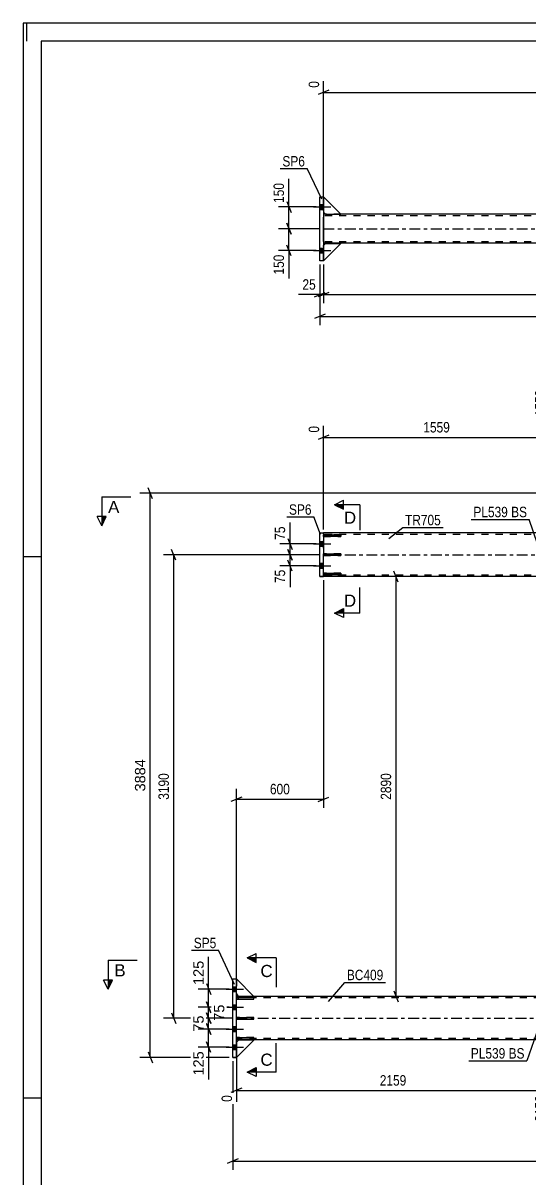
# Model space of a CAD drawing. Header units: millimetres. Extents: x -83 to 758, y -448 to 146.
# Drawn here: x -82.7 to 56.9, y -171.9 to 146.4 of the extents above; entities that cross this region are included whole.
import ezdxf

# ---------------------------------------------------------------- set-up
doc = ezdxf.new("R2010")
doc.units = ezdxf.units.MM
doc.linetypes.add('DXK_LINE_DOT2', pattern=[3.9198, 1.9599, -1.9599])
doc.linetypes.add('DXK_LINE_DOT3', pattern=[5.9187, 2.979, -0.9799, 0.9799, -0.9799])
doc.styles.add('Arial', font='ARIAL.TTF', dxfattribs={"height": 0.2})
doc.styles.add('Arial Narrow', font='ARIALN.TTF', dxfattribs={"height": 0.2})

# ---------------------------------------------------------------- blocks, each defined once
blk = doc.blocks.new('Unknown-761555509-1163')
at = {"color": 5, "linetype": 'Continuous'}
for p, q in [((758.25, 146.41), (-82.75, 146.41)), ((-82.75, 146.41), (-82.75, -447.59)), ((-81.75, 141.41), (-81.75, 146.41)), ((753.25, 141.41), (-77.75, 141.41)), ((-77.75, 141.41), (-77.75, -442.59)), ((-77.75, -0.59), (-82.75, -0.59)), ((-77.75, -149.59), (-82.75, -149.59))]:
    blk.add_line(p, q, dxfattribs=at)
blk = doc.blocks.new('Part-761555509-3504 - 3427')
at = {"color": 7, "linetype": 'DXK_LINE_DOT2'}
for p, q in [((-24, -121), (-24, -116.8)), ((-24, -116.8), (-19.2, -121.6)), ((-23.4, -121.6), (-24, -121)), ((-19.2, -121.6), (-23.4, -121.6))]:
    blk.add_line(p, q, dxfattribs=at)
blk = doc.blocks.new('Part-761555509-3498 - 3427')
at = {"color": 7, "linetype": 'DXK_LINE_DOT2'}
for p, q in [((-23.4, -133.63), (-24, -134.23)), ((-24, -138.43), (-19.2, -133.63)), ((-19.2, -133.63), (-23.4, -133.63)), ((-24, -134.23), (-24, -138.43))]:
    blk.add_line(p, q, dxfattribs=at)
blk = doc.blocks.new('Part-761555509-3468 - 3427')
at = {"color": 2, "linetype": 'Continuous'}
for p, q in [((-24, -121.89), (-24, -122.37)), ((-24, -121.89), (-19.2, -121.89)), ((-24, -122.37), (-19.2, -122.37)), ((-19.2, -122.37), (-19.2, -121.89))]:
    blk.add_line(p, q, dxfattribs=at)
at = {"color": 7, "linetype": 'DXK_LINE_DOT2'}
blk.add_line((-23.4, -122.37), (-23.4, -121.89), dxfattribs=at)
blk = doc.blocks.new('Part-761555509-3469 - 3427')
at = {"color": 2, "linetype": 'Continuous'}
for p, q in [((-24, -132.89), (-24, -133.37)), ((-24, -132.89), (-19.2, -132.89)), ((-24, -133.37), (-19.2, -133.37)), ((-19.2, -133.37), (-19.2, -132.89))]:
    blk.add_line(p, q, dxfattribs=at)
at = {"color": 7, "linetype": 'DXK_LINE_DOT2'}
blk.add_line((-23.4, -133.37), (-23.4, -132.89), dxfattribs=at)
blk = doc.blocks.new('Part-761555509-3470 - 3427')
at = {"color": 2, "linetype": 'Continuous'}
for p, q in [((-24, -127.39), (-24, -127.87)), ((-24, -127.39), (-19.2, -127.39)), ((-24, -127.87), (-19.2, -127.87)), ((-19.2, -127.87), (-19.2, -127.39))]:
    blk.add_line(p, q, dxfattribs=at)
at = {"color": 7, "linetype": 'DXK_LINE_DOT2'}
blk.add_line((-23.4, -127.87), (-23.4, -127.39), dxfattribs=at)
blk = doc.blocks.new('Part-761555509-3471 - 3427')
at = {"color": 7, "linetype": 'DXK_LINE_DOT2'}
for p, q in [((-19.2, -121.89), (-24, -121.89)), ((-24, -121.89), (-24, -122.37)), ((-24, -122.37), (-19.2, -122.37)), ((-23.4, -122.37), (-23.4, -121.89)), ((-19.2, -122.37), (-19.2, -121.89))]:
    blk.add_line(p, q, dxfattribs=at)
blk = doc.blocks.new('Part-761555509-3472 - 3427')
at = {"color": 7, "linetype": 'DXK_LINE_DOT2'}
for p, q in [((-19.2, -132.89), (-24, -132.89)), ((-24, -132.89), (-24, -133.37)), ((-24, -133.37), (-19.2, -133.37)), ((-23.4, -133.37), (-23.4, -132.89)), ((-19.2, -133.37), (-19.2, -132.89))]:
    blk.add_line(p, q, dxfattribs=at)
blk = doc.blocks.new('Part-761555509-3473 - 3427')
at = {"color": 7, "linetype": 'DXK_LINE_DOT2'}
for p, q in [((-19.2, -127.39), (-24, -127.39)), ((-24, -127.39), (-24, -127.87)), ((-24, -127.87), (-19.2, -127.87)), ((-23.4, -127.87), (-23.4, -127.39)), ((-19.2, -127.87), (-19.2, -127.39))]:
    blk.add_line(p, q, dxfattribs=at)
blk = doc.blocks.new('Part-761555509-3478 - 3427')
at = {"color": 2, "linetype": 'Continuous'}
for p, q in [((704, 6), (0, 6)), ((62.36, -6), (0, -6))]:
    blk.add_line(p, q, dxfattribs=at)
at = {"color": 7, "linetype": 'DXK_LINE_DOT2'}
for p, q in [((0, -6), (0, 6)), ((704, 5.6), (0, 5.6)), ((704, -5.6), (0, -5.6))]:
    blk.add_line(p, q, dxfattribs=at)
at = {"color": 7, "linetype": 'DXK_LINE_DOT3'}
blk.add_line((0, 0), (704, 0), dxfattribs=at)
blk = doc.blocks.new('Part-761555509-3483 - 3427')
at = {"color": 2, "linetype": 'Continuous'}
for p, q in [((-24, -121.6), (-23.4, -121.6)), ((62.36, -121.6), (-19.2, -121.6)), ((644, -133.6), (-24, -133.6))]:
    blk.add_line(p, q, dxfattribs=at)
at = {"color": 7, "linetype": 'DXK_LINE_DOT2'}
for p, q in [((-24, -133.6), (-24, -121.6)), ((644, -122), (-24, -122)), ((-19.2, -121.6), (-23.4, -121.6)), ((644, -133.2), (-24, -133.2))]:
    blk.add_line(p, q, dxfattribs=at)
at = {"color": 7, "linetype": 'DXK_LINE_DOT3'}
blk.add_line((-24, -127.6), (644, -127.6), dxfattribs=at)
blk = doc.blocks.new('Part-761555509-3484 - 3427')
at = {"color": 2, "linetype": 'Continuous'}
for p, q in [((0, -0.24), (0, 0.24)), ((0, 0.24), (4.8, 0.24)), ((4.8, 0.24), (4.8, -0.24)), ((4.8, -0.24), (0, -0.24))]:
    blk.add_line(p, q, dxfattribs=at)
at = {"color": 7, "linetype": 'DXK_LINE_DOT2'}
blk.add_line((0.6, -0.24), (0.6, 0.24), dxfattribs=at)
blk = doc.blocks.new('Part-761555509-3485 - 3427')
at = {"color": 2, "linetype": 'Continuous'}
for p, q in [((0, 5.02), (0, 5.5)), ((0, 5.5), (4.8, 5.5)), ((4.8, 5.02), (0, 5.02)), ((4.8, 5.5), (4.8, 5.02))]:
    blk.add_line(p, q, dxfattribs=at)
at = {"color": 7, "linetype": 'DXK_LINE_DOT2'}
blk.add_line((0.6, 5.02), (0.6, 5.5), dxfattribs=at)
blk = doc.blocks.new('Part-761555509-3486 - 3427')
at = {"color": 2, "linetype": 'Continuous'}
for p, q in [((0, -5.02), (4.8, -5.02)), ((0, -5.02), (0, -5.5)), ((4.8, -5.5), (0, -5.5)), ((4.8, -5.02), (4.8, -5.5))]:
    blk.add_line(p, q, dxfattribs=at)
at = {"color": 7, "linetype": 'DXK_LINE_DOT2'}
blk.add_line((0.6, -5.5), (0.6, -5.02), dxfattribs=at)
blk = doc.blocks.new('Part-761555509-3487 - 3427')
at = {"color": 7, "linetype": 'DXK_LINE_DOT2'}
for p, q in [((4.8, 0.24), (0, 0.24)), ((0, 0.24), (0, -0.24)), ((0.6, -0.24), (0.6, 0.24)), ((4.8, -0.24), (4.8, 0.24)), ((0, -0.24), (4.8, -0.24))]:
    blk.add_line(p, q, dxfattribs=at)
blk = doc.blocks.new('Bolt-761555509-3491 - 3427')
at = {"linetype": 'Continuous'}
for points in [[(-1, 3.66), (-1, 2.34), (0, 2.34), (0, 3.66)], [(-1, 3.66), (-1, 2.34), (0, 2.34), (0, 3.66)], [(-1, -2.34), (-1, -3.66), (0, -3.66), (0, -2.34)], [(-1, -2.34), (-1, -3.66), (0, -3.66), (0, -2.34)]]:
    blk.add_hatch(color=1, dxfattribs=at).paths.add_polyline_path(points)
at = {"color": 1, "linetype": 'Continuous'}
for p, q in [((-1, 3.66), (0, 3.66)), ((-1, 3.66), (0, 3.66)), ((-2.76, 3), (2, 3)), ((-2.76, 3), (2, 3)), ((-1, 2.34), (0, 2.34)), ((-1, 2.34), (0, 2.34)), ((-2.76, -3), (2, -3)), ((-2.76, -3), (2, -3)), ((-1, -2.34), (0, -2.34)), ((-1, -2.34), (0, -2.34)), ((-1, -3.66), (0, -3.66)), ((-1, -3.66), (0, -3.66))]:
    blk.add_line(p, q, dxfattribs=at)
blk = doc.blocks.new('Bolt-761555509-3492 - 3427')
at = {"linetype": 'Continuous'}
for points in [[(-25, -118.94), (-25, -120.26), (-24, -120.26), (-24, -118.94)], [(-25, -118.94), (-25, -120.26), (-24, -120.26), (-24, -118.94)], [(-25, -118.94), (-25, -120.26), (-24, -120.26), (-24, -118.94)], [(-25, -123.94), (-25, -125.26), (-24, -125.26), (-24, -123.94)], [(-25, -123.94), (-25, -125.26), (-24, -125.26), (-24, -123.94)], [(-25, -129.94), (-25, -131.26), (-24, -131.26), (-24, -129.94)], [(-25, -129.94), (-25, -131.26), (-24, -131.26), (-24, -129.94)], [(-25, -134.94), (-25, -136.26), (-24, -136.26), (-24, -134.94)], [(-25, -134.94), (-25, -136.26), (-24, -136.26), (-24, -134.94)], [(-25, -134.94), (-25, -136.26), (-24, -136.26), (-24, -134.94)]]:
    blk.add_hatch(color=1, dxfattribs=at).paths.add_polyline_path(points)
at = {"color": 1, "linetype": 'Continuous'}
for p, q in [((-26.76, -119.6), (-22, -119.6)), ((-26.76, -119.6), (-22, -119.6)), ((-26.76, -119.6), (-22, -119.6)), ((-25, -118.94), (-24, -118.94)), ((-25, -118.94), (-24, -118.94)), ((-25, -118.94), (-24, -118.94)), ((-25, -120.26), (-24, -120.26)), ((-25, -120.26), (-24, -120.26)), ((-25, -120.26), (-24, -120.26)), ((-25, -123.94), (-24, -123.94)), ((-25, -123.94), (-24, -123.94)), ((-26.76, -124.6), (-22, -124.6)), ((-26.76, -124.6), (-22, -124.6)), ((-25, -125.26), (-24, -125.26)), ((-25, -125.26), (-24, -125.26)), ((-25, -129.94), (-24, -129.94)), ((-25, -129.94), (-24, -129.94)), ((-26.76, -130.6), (-22, -130.6)), ((-26.76, -130.6), (-22, -130.6)), ((-25, -131.26), (-24, -131.26)), ((-25, -131.26), (-24, -131.26)), ((-26.76, -135.6), (-22, -135.6)), ((-26.76, -135.6), (-22, -135.6)), ((-26.76, -135.6), (-22, -135.6)), ((-25, -134.94), (-24, -134.94)), ((-25, -134.94), (-24, -134.94)), ((-25, -134.94), (-24, -134.94)), ((-25, -136.26), (-24, -136.26)), ((-25, -136.26), (-24, -136.26)), ((-25, -136.26), (-24, -136.26))]:
    blk.add_line(p, q, dxfattribs=at)
blk = doc.blocks.new('Part-761555509-3494 - 3427')
at = {"color": 7, "linetype": 'DXK_LINE_DOT2'}
for p, q in [((4.8, 5.5), (0, 5.5)), ((0, 5.5), (0, 5.02)), ((0, 5.02), (4.8, 5.02)), ((0.6, 5.02), (0.6, 5.5)), ((4.8, 5.02), (4.8, 5.5))]:
    blk.add_line(p, q, dxfattribs=at)
blk = doc.blocks.new('Part-761555509-3495 - 3427')
at = {"color": 7, "linetype": 'DXK_LINE_DOT2'}
for p, q in [((4.8, -5.02), (0, -5.02)), ((0, -5.02), (0, -5.5)), ((0, -5.5), (4.8, -5.5)), ((0.6, -5.5), (0.6, -5.02)), ((4.8, -5.5), (4.8, -5.02))]:
    blk.add_line(p, q, dxfattribs=at)
blk = doc.blocks.new('Part-761555509-3501 - 3427')
at = {"color": 2, "linetype": 'Continuous'}
for p, q in [((-23.4, -133.63), (-24, -134.23)), ((-24, -138.43), (-19.2, -133.63)), ((-19.2, -133.63), (-23.4, -133.63)), ((-24, -138.4), (-24, -138.43))]:
    blk.add_line(p, q, dxfattribs=at)
at = {"color": 7, "linetype": 'DXK_LINE_DOT2'}
blk.add_line((-24, -138.43), (-24, -134.23), dxfattribs=at)
blk = doc.blocks.new('Part-761555509-3507 - 3427')
at = {"color": 2, "linetype": 'Continuous'}
for p, q in [((-24, -116.8), (-19.2, -121.6)), ((-24, -121), (-23.4, -121.6)), ((-19.2, -121.6), (-23.4, -121.6))]:
    blk.add_line(p, q, dxfattribs=at)
at = {"color": 7, "linetype": 'DXK_LINE_DOT2'}
blk.add_line((-24, -116.8), (-24, -121), dxfattribs=at)
blk = doc.blocks.new('Part-761555509-3615 - 3427')
at = {"color": 2, "linetype": 'Continuous'}
for p, q in [((-25, -138.4), (-25, -116.8)), ((-25, -116.8), (-24, -116.8)), ((-24, -121.89), (-24, -116.8)), ((-24, -127.39), (-24, -122.37)), ((-24, -132.89), (-24, -127.87)), ((-24, -138.4), (-24, -133.37)), ((-25, -138.4), (-24, -138.4))]:
    blk.add_line(p, q, dxfattribs=at)
at = {"color": 7, "linetype": 'DXK_LINE_DOT2'}
for p, q in [((-25, -116.8), (-24, -116.8)), ((-24, -122.37), (-24, -121.89)), ((-24, -127.87), (-24, -127.39)), ((-24, -133.37), (-24, -132.89)), ((-24, -138.4), (-25, -138.4))]:
    blk.add_line(p, q, dxfattribs=at)
blk = doc.blocks.new('Part-761555509-3670 - 3427')
at = {"color": 2, "linetype": 'Continuous'}
for p, q in [((-1, -6), (-1, 6)), ((-1, 6), (0, 6)), ((0, 6), (0, 5.5)), ((0, 5.02), (0, 0.24)), ((0, -5.02), (0, -0.24)), ((-1, -6), (0, -6)), ((0, -6), (0, -5.5))]:
    blk.add_line(p, q, dxfattribs=at)
at = {"color": 7, "linetype": 'DXK_LINE_DOT2'}
for p, q in [((-1, 6), (0, 6)), ((0, 6), (0, -0.24)), ((0, 5.5), (0, 5.02)), ((0, -0.24), (0, 0.24)), ((0, -6), (-1, -6)), ((0, -5.5), (0, -5.02))]:
    blk.add_line(p, q, dxfattribs=at)
blk = doc.blocks.new('Part-761555509-2689 - 2520')
at = {"color": 7, "linetype": 'DXK_LINE_DOT2'}
for p, q in [((4.8, 93.78), (0, 98.58)), ((0, 98.58), (0, 94.38)), ((0, 94.38), (0.6, 93.78)), ((0.6, 93.78), (4.8, 93.78))]:
    blk.add_line(p, q, dxfattribs=at)
blk = doc.blocks.new('Part-761555509-2682 - 2520')
at = {"color": 2, "linetype": 'Continuous'}
for p, q in [((0.6, 93.78), (0, 93.78)), ((0, 86.58), (0, 92.98)), ((156.28, 93.78), (4.8, 93.78)), ((704, 85.78), (0, 85.78))]:
    blk.add_line(p, q, dxfattribs=at)
at = {"color": 7, "linetype": 'DXK_LINE_DOT2'}
for p, q in [((0, 93.78), (0, 92.98)), ((0, 93.78), (0, 93.54)), ((704, 93.38), (0, 93.38)), ((4.8, 93.78), (0.6, 93.78)), ((0, 86.27), (0, 86.58)), ((0, 86.58), (0, 85.78)), ((704, 86.18), (0, 86.18))]:
    blk.add_line(p, q, dxfattribs=at)
at = {"color": 7, "linetype": 'DXK_LINE_DOT3'}
blk.add_line((0, 89.78), (704, 89.78), dxfattribs=at)
blk = doc.blocks.new('Part-761555509-2676 - 2520')
at = {"color": 7, "linetype": 'DXK_LINE_DOT2'}
for p, q in [((0, 85.14), (0.6, 85.74)), ((4.8, 85.74), (0, 80.94)), ((0, 80.94), (0, 85.14)), ((0.6, 85.74), (4.8, 85.74))]:
    blk.add_line(p, q, dxfattribs=at)
blk = doc.blocks.new('Part-761555509-2642 - 2520')
at = {"color": 2, "linetype": 'Continuous'}
for p, q in [((-1, 80.98), (-1, 98.58)), ((-1, 98.58), (0, 98.58)), ((0, 98.58), (0, 80.98)), ((0, 80.98), (-1, 80.98))]:
    blk.add_line(p, q, dxfattribs=at)
at = {"color": 7, "linetype": 'DXK_LINE_DOT2'}
for p, q in [((-1, 98.58), (0, 98.58)), ((0, 80.98), (-1, 80.98))]:
    blk.add_line(p, q, dxfattribs=at)
blk = doc.blocks.new('Part-761555509-2667 - 2520')
at = {"color": 7, "linetype": 'DXK_LINE_DOT2'}
for p, q in [((4.8, 93.78), (0, 98.58)), ((0, 98.58), (0, 94.38)), ((0, 94.38), (0.6, 93.78)), ((0.6, 93.78), (4.8, 93.78))]:
    blk.add_line(p, q, dxfattribs=at)
blk = doc.blocks.new('Part-761555509-2670 - 2520')
at = {"color": 7, "linetype": 'DXK_LINE_DOT2'}
for p, q in [((0, 85.14), (0.6, 85.74)), ((4.8, 85.74), (0, 80.94)), ((0, 80.94), (0, 85.14)), ((0.6, 85.74), (4.8, 85.74))]:
    blk.add_line(p, q, dxfattribs=at)
blk = doc.blocks.new('Part-761555509-2673 - 2520')
at = {"color": 2, "linetype": 'Continuous'}
for p, q in [((0.6, 85.74), (0, 85.14)), ((4.8, 85.74), (0, 80.94)), ((0.6, 85.74), (4.8, 85.74)), ((0, 80.94), (0, 80.98))]:
    blk.add_line(p, q, dxfattribs=at)
at = {"color": 7, "linetype": 'DXK_LINE_DOT2'}
blk.add_line((0, 85.14), (0, 80.98), dxfattribs=at)
blk = doc.blocks.new('Part-761555509-2692 - 2520')
at = {"color": 2, "linetype": 'Continuous'}
for p, q in [((4.8, 93.78), (0, 98.58)), ((0, 94.38), (0.6, 93.78)), ((0.6, 93.78), (4.8, 93.78))]:
    blk.add_line(p, q, dxfattribs=at)
at = {"color": 7, "linetype": 'DXK_LINE_DOT2'}
blk.add_line((0, 98.58), (0, 94.38), dxfattribs=at)
blk = doc.blocks.new('Bolt-761555509-2741 - 2520')
at = {"linetype": 'Continuous'}
for points in [[(0, 95.12), (0, 96.44), (-1, 96.44), (-1, 95.12)], [(0, 95.12), (0, 96.44), (-1, 96.44), (-1, 95.12)], [(0, 83.12), (0, 84.44), (-1, 84.44), (-1, 83.12)], [(0, 83.12), (0, 84.44), (-1, 84.44), (-1, 83.12)]]:
    blk.add_hatch(color=1, dxfattribs=at).paths.add_polyline_path(points)
at = {"color": 1, "linetype": 'Continuous'}
for p, q in [((-2.76, 95.78), (2, 95.78)), ((-2.76, 95.78), (2, 95.78)), ((-1, 96.44), (0, 96.44)), ((-1, 96.44), (0, 96.44)), ((-1, 95.12), (0, 95.12)), ((-1, 95.12), (0, 95.12)), ((-2.76, 83.78), (2, 83.78)), ((-2.76, 83.78), (2, 83.78)), ((-1, 84.44), (0, 84.44)), ((-1, 84.44), (0, 84.44)), ((-1, 83.12), (0, 83.12)), ((-1, 83.12), (0, 83.12))]:
    blk.add_line(p, q, dxfattribs=at)
blk = doc.blocks.new('StraightDimension-761555509-6633 - 3427')
at = {"color": 7, "linetype": 'Continuous'}
for p, q in [((62.36, -5), (62.36, 45.45)), ((0, 7), (0, 35.47)), ((1.5, 32.94), (-1.5, 31.74)), ((0, 32.34), (62.36, 32.34)), ((60.86, 31.74), (63.86, 32.94))]:
    blk.add_line(p, q, dxfattribs=at)
at = {"color": 0, "linetype": 'Continuous'}
for points in [[(61.76, 46.05), (57.56, 46.05), (57.56, 37.54), (61.76, 37.54)], [(-0.6, 36.07), (-4.8, 36.07), (-4.8, 33.04), (-0.6, 33.04)]]:
    blk.add_wipeout(points, dxfattribs=at)
at = {"color": 0}
blk.add_wipeout([(35.44, 33.09), (35.44, 37.29), (26.92, 37.29), (26.92, 33.09)], dxfattribs=at)
at = {"color": 3, "linetype": 'Continuous', "style": 'Arial Narrow'}
for s, height, p in [('1559', 2.863, (61.16, 38.14)), ('0', 2.86, (-1.2, 33.64))]:
    blk.add_text(s, height=height, rotation=90.0002, dxfattribs=at).set_placement(p)
at = {"color": 3, "style": 'Arial Narrow'}
blk.add_text('1559', height=2.863, dxfattribs=at).set_placement((27.52, 33.69))
blk = doc.blocks.new('StraightDimension-761555509-8077 - 3427')
at = {"color": 7, "linetype": 'Continuous'}
for p, q in [((178.33, 16.95), (-50.57, 16.95)), ((-47.12, 15.45), (-48.32, 18.45)), ((-47.72, -138.4), (-47.72, 16.95)), ((-26, -138.4), (-50.57, -138.4)), ((-48.32, -136.9), (-47.12, -139.9))]:
    blk.add_line(p, q, dxfattribs=at)
at = {"color": 0}
blk.add_wipeout([(-48.47, -55.68), (-52.67, -55.68), (-52.67, -65.77), (-48.47, -65.77)], dxfattribs=at)
at = {"color": 3, "style": 'Arial'}
blk.add_text('3884', height=2.865, rotation=90.0002, dxfattribs=at).set_placement((-49.07, -65.17))
blk = doc.blocks.new('StraightDimension-761555509-4087 - 3427')
at = {"color": 7, "linetype": 'Continuous'}
for p, q in [((-40.64, -1.5), (-41.84, 1.5)), ((-1.5, 0), (-44.09, 0)), ((-41.24, -127.6), (-41.24, 0)), ((-41.84, -126.1), (-40.64, -129.1)), ((-25, -127.6), (-44.09, -127.6))]:
    blk.add_line(p, q, dxfattribs=at)
at = {"color": 0}
blk.add_wipeout([(-41.99, -59.54), (-46.19, -59.54), (-46.19, -68.06), (-41.99, -68.06)], dxfattribs=at)
at = {"color": 3, "style": 'Arial Narrow'}
blk.add_text('3190', height=2.863, rotation=90.0002, dxfattribs=at).set_placement((-42.59, -67.46))
blk = doc.blocks.new('StraightDimension-761555509-8391 - 3427')
at = {"color": 7, "linetype": 'Continuous'}
for p, q in [((-25, -139.4), (-25, -169.38)), ((-23.5, -166.38), (-26.5, -167.58)), ((-25, -166.98), (705, -166.98))]:
    blk.add_line(p, q, dxfattribs=at)
blk = doc.blocks.new('StraightDimension-761555509-3945 - 3427')
at = {"color": 7, "linetype": 'Continuous'}
for p, q in [((66.64, -6), (17.14, -6)), ((20.59, -7.5), (19.39, -4.5)), ((19.99, -121.6), (19.99, -6)), ((19.39, -120.1), (20.59, -123.1)), ((61.36, -121.6), (17.14, -121.6))]:
    blk.add_line(p, q, dxfattribs=at)
at = {"color": 0}
blk.add_wipeout([(19.24, -59.54), (15.04, -59.54), (15.04, -68.06), (19.24, -68.06)], dxfattribs=at)
at = {"color": 3, "style": 'Arial Narrow'}
blk.add_text('2890', height=2.863, rotation=90.0002, dxfattribs=at).set_placement((18.64, -67.46))
blk = doc.blocks.new('StraightDimension-761555509-4045 - 3427')
at = {"color": 7, "linetype": 'Continuous'}
for p, q in [((-9.81, 4.5), (-8.61, 1.5)), ((-2, 3), (-12.06, 3)), ((-1, 0), (-12.06, 0)), ((-8.61, -1.5), (-9.81, 1.5)), ((-9.21, 0), (-9.21, 3))]:
    blk.add_line(p, q, dxfattribs=at)
at = {"color": 0}
blk.add_wipeout([(-9.96, 8.38), (-14.16, 8.38), (-14.16, 3.52), (-9.96, 3.52)], dxfattribs=at)
at = {"color": 7, "linetype": 'Continuous'}
blk.add_line((-9.21, 3), (-9.21, 8.91), dxfattribs=at)
blk.add_line((-9.21, 3), (-9.21, 8.91), dxfattribs=at)
at = {"color": 3, "style": 'Arial Narrow'}
blk.add_text('75', height=2.863, rotation=90.0002, dxfattribs=at).set_placement((-10.56, 4.13))
blk = doc.blocks.new('StraightDimension-761555509-4163 - 3427')
at = {"color": 7, "linetype": 'Continuous'}
for p, q in [((0, -7), (0, -69.7)), ((-22.5, -66.7), (-25.5, -67.9)), ((-24, -120.6), (-24, -64.45)), ((-1.5, -67.9), (1.5, -66.7)), ((-24, -67.3), (0, -67.3))]:
    blk.add_line(p, q, dxfattribs=at)
at = {"color": 0}
blk.add_wipeout([(-8.66, -66.55), (-8.66, -62.35), (-15.34, -62.35), (-15.34, -66.55)], dxfattribs=at)
at = {"color": 3, "style": 'Arial Narrow'}
blk.add_text('600', height=2.863, dxfattribs=at).set_placement((-14.74, -65.95))
blk = doc.blocks.new('StraightDimension-761555509-4058 - 3427')
at = {"color": 7, "linetype": 'Continuous'}
for p, q in [((-1, 0), (-12.06, 0)), ((-9.81, 1.5), (-8.61, -1.5)), ((-9.21, -3), (-9.21, 0)), ((-2, -3), (-12.06, -3)), ((-8.61, -4.5), (-9.81, -1.5))]:
    blk.add_line(p, q, dxfattribs=at)
at = {"color": 0}
blk.add_wipeout([(-9.96, -3.53), (-14.16, -3.53), (-14.16, -8.38), (-9.96, -8.38)], dxfattribs=at)
at = {"color": 7, "linetype": 'Continuous'}
blk.add_line((-9.21, -3), (-9.21, -8.91), dxfattribs=at)
blk.add_line((-9.21, -3), (-9.21, -8.91), dxfattribs=at)
at = {"color": 3, "style": 'Arial Narrow'}
blk.add_text('75', height=2.863, rotation=90.0002, dxfattribs=at).set_placement((-10.56, -7.78))
blk = doc.blocks.new('StraightDimension-761555509-4559 - 3427')
at = {"color": 7, "linetype": 'Continuous'}
for p, q in [((62.36, -122.6), (62.36, -156.13)), ((-24, -134.6), (-24, -150.64)), ((-22.5, -146.91), (-25.5, -148.11)), ((-24, -147.51), (62.36, -147.51)), ((60.86, -148.11), (63.86, -146.91))]:
    blk.add_line(p, q, dxfattribs=at)
at = {"color": 0}
blk.add_wipeout([(23.44, -146.76), (23.44, -142.56), (14.92, -142.56), (14.92, -146.76)], dxfattribs=at)
at = {"color": 0, "linetype": 'Continuous'}
for points in [[(-24.6, -148.21), (-28.8, -148.21), (-28.8, -151.24), (-24.6, -151.24)], [(61.76, -148.21), (57.56, -148.21), (57.56, -156.73), (61.76, -156.73)]]:
    blk.add_wipeout(points, dxfattribs=at)
at = {"color": 3, "style": 'Arial Narrow'}
blk.add_text('2159', height=2.863, dxfattribs=at).set_placement((15.52, -146.16))
at = {"color": 3, "linetype": 'Continuous', "style": 'Arial Narrow'}
for s, height, p in [('0', 2.86, (-25.2, -150.64)), ('2159', 2.863, (61.16, -156.13))]:
    blk.add_text(s, height=height, rotation=90.0002, dxfattribs=at).set_placement(p)
blk = doc.blocks.new('StraightDimension-761555509-8085 - 3427')
at = {"color": 7, "linetype": 'Continuous'}
for p, q in [((-26, -119.6), (-34.5, -119.6)), ((-32.25, -118.1), (-31.05, -121.1)), ((-31.65, -124.6), (-31.65, -119.6)), ((-31.05, -126.1), (-32.25, -123.1)), ((-26, -124.6), (-34.5, -124.6))]:
    blk.add_line(p, q, dxfattribs=at)
at = {"color": 0}
blk.add_wipeout([(-32.4, -111.2), (-36.6, -111.2), (-36.6, -119.07), (-32.4, -119.07)], dxfattribs=at)
at = {"color": 7, "linetype": 'Continuous'}
blk.add_line((-31.65, -119.6), (-31.65, -110.68), dxfattribs=at)
blk.add_line((-31.65, -119.6), (-31.65, -110.68), dxfattribs=at)
at = {"color": 3, "style": 'Arial'}
blk.add_text('125', height=2.865, rotation=90.0002, dxfattribs=at).set_placement((-33, -118.47))
blk = doc.blocks.new('StraightDimension-761555509-8086 - 3427')
at = {"color": 7, "linetype": 'Continuous'}
for p, q in [((-32.25, -123.1), (-31.05, -126.1)), ((-26, -124.6), (-34.05, -124.6)), ((-31.05, -129.1), (-32.25, -126.1)), ((-31.65, -127.6), (-31.65, -124.6)), ((-25, -127.6), (-34.05, -127.6))]:
    blk.add_line(p, q, dxfattribs=at)
at = {"color": 0}
blk.add_wipeout([(-26.7, -123.28), (-30.9, -123.28), (-30.9, -128.92), (-26.7, -128.92)], dxfattribs=at)
at = {"color": 3, "style": 'Arial'}
blk.add_text('75', height=2.865, rotation=90.0002, dxfattribs=at).set_placement((-27.3, -128.32))
blk = doc.blocks.new('StraightDimension-761555509-8087 - 3427')
at = {"color": 7, "linetype": 'Continuous'}
for p, q in [((-32.25, -126.1), (-31.05, -129.1)), ((-25, -127.6), (-34.5, -127.6)), ((-31.05, -132.1), (-32.25, -129.1)), ((-31.65, -130.6), (-31.65, -127.6)), ((-26, -130.6), (-34.5, -130.6))]:
    blk.add_line(p, q, dxfattribs=at)
at = {"color": 0}
blk.add_wipeout([(-32.4, -126.28), (-36.6, -126.28), (-36.6, -131.92), (-32.4, -131.92)], dxfattribs=at)
at = {"color": 3, "style": 'Arial'}
blk.add_text('75', height=2.865, rotation=90.0002, dxfattribs=at).set_placement((-33, -131.32))
blk = doc.blocks.new('StraightDimension-761555509-8088 - 3427')
at = {"color": 7, "linetype": 'Continuous'}
for p, q in [((-32.25, -129.1), (-31.05, -132.1)), ((-26, -130.6), (-34.5, -130.6)), ((-31.65, -135.6), (-31.65, -130.6)), ((-26, -135.6), (-34.5, -135.6)), ((-31.05, -137.1), (-32.25, -134.1))]:
    blk.add_line(p, q, dxfattribs=at)
at = {"color": 0}
blk.add_wipeout([(-32.4, -136.12), (-36.6, -136.12), (-36.6, -144), (-32.4, -144)], dxfattribs=at)
at = {"color": 7, "linetype": 'Continuous'}
blk.add_line((-31.65, -135.6), (-31.65, -144.52), dxfattribs=at)
blk.add_line((-31.65, -135.6), (-31.65, -144.52), dxfattribs=at)
at = {"color": 3, "style": 'Arial'}
blk.add_text('125', height=2.865, rotation=90.0002, dxfattribs=at).set_placement((-33, -143.4))
blk = doc.blocks.new('StraightDimension-761555509-2842 - 2520')
at = {"color": 7, "linetype": 'Continuous'}
for p, q in [((-1, 89.78), (-12.38, 89.78)), ((-10.13, 91.28), (-8.93, 88.28)), ((-9.53, 83.78), (-9.53, 89.78)), ((-2, 83.78), (-12.38, 83.78)), ((-8.93, 82.28), (-10.13, 85.28))]:
    blk.add_line(p, q, dxfattribs=at)
at = {"color": 0}
blk.add_wipeout([(-10.28, 83.25), (-14.48, 83.25), (-14.48, 76.57), (-10.28, 76.57)], dxfattribs=at)
at = {"color": 7, "linetype": 'Continuous'}
blk.add_line((-9.53, 83.78), (-9.53, 76.04), dxfattribs=at)
blk.add_line((-9.53, 83.78), (-9.53, 76.04), dxfattribs=at)
at = {"color": 3, "style": 'Arial Narrow'}
blk.add_text('150', height=2.863, rotation=90.0002, dxfattribs=at).set_placement((-10.88, 77.17))
blk = doc.blocks.new('StraightDimension-761555509-2850 - 2520')
at = {"color": 7, "linetype": 'Continuous'}
for p, q in [((-2, 95.78), (-12.38, 95.78)), ((-10.13, 97.28), (-8.93, 94.28)), ((-9.53, 89.78), (-9.53, 95.78)), ((-1, 89.78), (-12.38, 89.78)), ((-8.93, 88.28), (-10.13, 91.28))]:
    blk.add_line(p, q, dxfattribs=at)
at = {"color": 0}
blk.add_wipeout([(-10.28, 102.98), (-14.48, 102.98), (-14.48, 96.3), (-10.28, 96.3)], dxfattribs=at)
at = {"color": 7, "linetype": 'Continuous'}
blk.add_line((-9.53, 95.78), (-9.53, 103.51), dxfattribs=at)
blk.add_line((-9.53, 95.78), (-9.53, 103.51), dxfattribs=at)
at = {"color": 3, "style": 'Arial Narrow'}
blk.add_text('150', height=2.863, rotation=90.0002, dxfattribs=at).set_placement((-10.88, 96.9))
blk = doc.blocks.new('StraightDimension-761555509-2859 - 2520')
at = {"color": 7, "linetype": 'Continuous'}
for p, q in [((-1, 79.98), (-1, 63.24)), ((0.5, 66.24), (-2.5, 65.04)), ((-1, 65.64), (705, 65.64))]:
    blk.add_line(p, q, dxfattribs=at)
blk = doc.blocks.new('StraightDimension-761555509-5904 - 2520')
at = {"color": 7, "linetype": 'Continuous'}
for p, q in [((156.28, 96.93), (156.28, 135.93)), ((1.5, 127.91), (-1.5, 126.71)), ((0, 94.78), (0, 130.44)), ((0, 127.31), (156.28, 127.31)), ((154.78, 126.71), (157.78, 127.91))]:
    blk.add_line(p, q, dxfattribs=at)
at = {"color": 0, "linetype": 'Continuous'}
for points in [[(155.68, 136.53), (151.48, 136.53), (151.48, 128.01), (155.68, 128.01)], [(-0.6, 131.04), (-4.8, 131.04), (-4.8, 128.01), (-0.6, 128.01)]]:
    blk.add_wipeout(points, dxfattribs=at)
at = {"color": 0}
blk.add_wipeout([(82.39, 128.06), (82.39, 132.26), (73.88, 132.26), (73.88, 128.06)], dxfattribs=at)
at = {"color": 3, "linetype": 'Continuous', "style": 'Arial Narrow'}
for s, height, p in [('3907', 2.863, (155.08, 128.61)), ('0', 2.86, (-1.2, 128.61))]:
    blk.add_text(s, height=height, rotation=90.0002, dxfattribs=at).set_placement(p)
at = {"color": 3, "style": 'Arial Narrow'}
blk.add_text('3907', height=2.863, dxfattribs=at).set_placement((74.48, 128.66))
blk = doc.blocks.new('StraightDimension-761555509-7930 - 2520')
at = {"color": 7, "linetype": 'Continuous'}
for p, q in [((0, 79.98), (0, 69.26)), ((1.5, 72.26), (-1.5, 71.06)), ((0, 71.66), (704, 71.66))]:
    blk.add_line(p, q, dxfattribs=at)
blk = doc.blocks.new('StraightDimension-761555509-7931 - 2520')
at = {"color": 7, "linetype": 'Continuous'}
for p, q in [((-1, 79.98), (-1, 69.26)), ((0, 79.98), (0, 69.26)), ((-2.5, 71.06), (0.5, 72.26)), ((1.5, 72.26), (-1.5, 71.06)), ((-1, 71.66), (0, 71.66))]:
    blk.add_line(p, q, dxfattribs=at)
at = {"color": 0}
blk.add_wipeout([(-1.52, 72.41), (-1.52, 76.61), (-6.38, 76.61), (-6.38, 72.41)], dxfattribs=at)
at = {"color": 7, "linetype": 'Continuous'}
blk.add_line((-1, 71.66), (-6.91, 71.66), dxfattribs=at)
blk.add_line((-1, 71.66), (-6.91, 71.66), dxfattribs=at)
at = {"color": 3, "style": 'Arial Narrow'}
blk.add_text('25', height=2.863, dxfattribs=at).set_placement((-5.78, 73.01))
blk = doc.blocks.new('Mark-761555509-3474 - 3427')
at = {"color": 0}
blk.add_wipeout([(32.34, 8.13), (32.34, 11.13), (22.47, 11.13), (22.47, 8.13)], dxfattribs=at)
blk.add_wipeout([(32.34, 8.13), (32.34, 11.13), (22.47, 11.13), (22.47, 8.13)], dxfattribs=at)
at = {"color": 30, "linetype": 'Continuous'}
for p, q in [((17.99, 4.53), (21.87, 7.53)), ((21.87, 7.53), (32.94, 7.53))]:
    blk.add_line(p, q, dxfattribs=at)
at = {"color": 3, "style": 'Arial Narrow'}
blk.add_text('TR705', height=2.863, dxfattribs=at).set_placement((22.47, 8.13))
blk = doc.blocks.new('Mark-761555509-3479 - 3427')
at = {"color": 0}
blk.add_wipeout([(16.5, -117.14), (16.5, -114.14), (6.45, -114.14), (6.45, -117.14)], dxfattribs=at)
blk.add_wipeout([(16.5, -117.14), (16.5, -114.14), (6.45, -114.14), (6.45, -117.14)], dxfattribs=at)
at = {"color": 30, "linetype": 'Continuous'}
for p, q in [((1.35, -122.97), (5.85, -117.74)), ((5.85, -117.74), (17.1, -117.74))]:
    blk.add_line(p, q, dxfattribs=at)
at = {"color": 3, "style": 'Arial Narrow'}
blk.add_text('BC409', height=2.863, dxfattribs=at).set_placement((6.45, -117.14))
blk = doc.blocks.new('SectionMark-761555509-4962 - 3427')
at = {"color": 6, "linetype": 'Continuous'}
for p, q in [((-21, -111.03), (-18.5, -109.78)), ((-13, -111.03), (-21, -111.03)), ((-13, -142.45), (-21, -142.45)), ((-18.5, -143.7), (-21, -142.45))]:
    blk.add_line(p, q, dxfattribs=at)
at = {"color": 0, "linetype": 'Continuous'}
for points in [[(-14, -116.28), (-14, -112.78), (-17.37, -112.78), (-17.37, -116.28)], [(-14, -140.7), (-14, -137.2), (-17.37, -137.2), (-17.37, -140.7)]]:
    blk.add_wipeout(points, dxfattribs=at)
at = {"linetype": 'Continuous'}
for points in [[(-18.5, -111.03), (-18.5, -112.28), (-21, -111.03)], [(-18.5, -141.2), (-18.5, -142.45), (-21, -142.45)]]:
    blk.add_hatch(color=6, dxfattribs=at).paths.add_polyline_path(points)
at = {"color": 6, "linetype": 'Continuous'}
for p, q in [((-21, -111.03), (-18.5, -112.28)), ((-18.5, -112.28), (-18.5, -109.78)), ((-13, -111.03), (-13, -119.03)), ((-13, -142.45), (-13, -134.45)), ((-21, -142.45), (-18.5, -141.2)), ((-18.5, -141.2), (-18.5, -143.7))]:
    blk.add_line(p, q, dxfattribs=at)
at = {"color": 3, "linetype": 'Continuous', "style": 'Arial'}
for p in [(-17.37, -116.28), (-17.37, -140.7)]:
    blk.add_text('C', height=3.34, dxfattribs=at).set_placement(p)
blk = doc.blocks.new('Mark-761555509-3611 - 3427')
at = {"color": 0}
blk.add_wipeout([(-29.52, -108.32), (-29.52, -105.32), (-35.73, -105.32), (-35.73, -108.32)], dxfattribs=at)
blk.add_wipeout([(-29.52, -108.32), (-29.52, -105.32), (-35.73, -105.32), (-35.73, -108.32)], dxfattribs=at)
at = {"color": 30, "linetype": 'Continuous'}
for p in [(-36.33, -108.92), (-24.46, -118.33)]:
    blk.add_line(p, (-28.92, -108.92), dxfattribs=at)
at = {"color": 3, "style": 'Arial Narrow'}
blk.add_text('SP5', height=2.863, dxfattribs=at).set_placement((-35.73, -108.32))
blk = doc.blocks.new('Mark-761555509-3666 - 3427')
at = {"color": 0}
blk.add_wipeout([(-3.28, 11.03), (-3.28, 14.03), (-9.49, 14.03), (-9.49, 11.03)], dxfattribs=at)
blk.add_wipeout([(-3.28, 11.03), (-3.28, 14.03), (-9.49, 14.03), (-9.49, 11.03)], dxfattribs=at)
at = {"color": 30, "linetype": 'Continuous'}
for p in [(-10.09, 10.43), (-0.79, 5.59)]:
    blk.add_line(p, (-2.68, 10.43), dxfattribs=at)
at = {"color": 3, "style": 'Arial Narrow'}
blk.add_text('SP6', height=2.863, dxfattribs=at).set_placement((-9.49, 11.03))
blk = doc.blocks.new('SectionMark-761555509-4964 - 3427')
at = {"color": 6, "linetype": 'Continuous'}
for p, q in [((-61.09, 16), (-61.09, 8)), ((-61.09, 8), (-62.34, 10.5))]:
    blk.add_line(p, q, dxfattribs=at)
at = {"color": 0, "linetype": 'Continuous'}
blk.add_wipeout([(-56.23, 11.5), (-56.23, 15), (-59.34, 15), (-59.34, 11.5)], dxfattribs=at)
at = {"linetype": 'Continuous'}
blk.add_hatch(color=6, dxfattribs=at).paths.add_polyline_path([(-61.09, 10.5), (-59.84, 10.5), (-61.09, 8)])
at = {"color": 6, "linetype": 'Continuous'}
for p, q in [((-61.09, 16), (-53.09, 16)), ((-59.84, 10.5), (-62.34, 10.5)), ((-61.09, 8), (-59.84, 10.5))]:
    blk.add_line(p, q, dxfattribs=at)
at = {"color": 3, "linetype": 'Continuous', "style": 'Arial'}
blk.add_text('A', height=3.34, dxfattribs=at).set_placement((-59.34, 11.5))
blk = doc.blocks.new('SectionMark-761555509-4968 - 3427')
at = {"color": 6, "linetype": 'Continuous'}
for p, q in [((-59.35, -111.6), (-59.35, -119.6)), ((-59.35, -119.6), (-60.6, -117.1))]:
    blk.add_line(p, q, dxfattribs=at)
at = {"color": 0, "linetype": 'Continuous'}
blk.add_wipeout([(-54.49, -116.1), (-54.49, -112.6), (-57.6, -112.6), (-57.6, -116.1)], dxfattribs=at)
at = {"linetype": 'Continuous'}
blk.add_hatch(color=6, dxfattribs=at).paths.add_polyline_path([(-59.35, -117.1), (-58.1, -117.1), (-59.35, -119.6)])
at = {"color": 6, "linetype": 'Continuous'}
for p, q in [((-59.35, -111.6), (-51.35, -111.6)), ((-58.1, -117.1), (-60.6, -117.1)), ((-59.35, -119.6), (-58.1, -117.1))]:
    blk.add_line(p, q, dxfattribs=at)
at = {"color": 3, "linetype": 'Continuous', "style": 'Arial'}
blk.add_text('B', height=3.34, dxfattribs=at).set_placement((-57.6, -116.1))
blk = doc.blocks.new('SectionMark-761555509-4970 - 3427')
at = {"color": 6, "linetype": 'Continuous'}
for p, q in [((3, 13.79), (5.5, 15.04)), ((10, 13.79), (3, 13.79)), ((10, -16.04), (3, -16.04)), ((5.5, -17.29), (3, -16.04))]:
    blk.add_line(p, q, dxfattribs=at)
at = {"color": 0, "linetype": 'Continuous'}
for points in [[(9, 8.54), (9, 12.04), (5.63, 12.04), (5.63, 8.54)], [(9, -14.29), (9, -10.79), (5.63, -10.79), (5.63, -14.29)]]:
    blk.add_wipeout(points, dxfattribs=at)
at = {"linetype": 'Continuous'}
for points in [[(5.5, 13.79), (5.5, 12.54), (3, 13.79)], [(5.5, -14.79), (5.5, -16.04), (3, -16.04)]]:
    blk.add_hatch(color=6, dxfattribs=at).paths.add_polyline_path(points)
at = {"color": 6, "linetype": 'Continuous'}
for p, q in [((3, 13.79), (5.5, 12.54)), ((5.5, 12.54), (5.5, 15.04)), ((10, 13.79), (10, 6.79)), ((10, -16.04), (10, -9.04)), ((3, -16.04), (5.5, -14.79)), ((5.5, -14.79), (5.5, -17.29))]:
    blk.add_line(p, q, dxfattribs=at)
at = {"color": 3, "linetype": 'Continuous', "style": 'Arial'}
for p in [(5.63, 8.54), (5.63, -14.29)]:
    blk.add_text('D', height=3.34, dxfattribs=at).set_placement(p)
blk = doc.blocks.new('MarkSet-761555509-5053 - 3427')
at = {"color": 0}
blk.add_wipeout([(50.11, -138.72), (50.11, -135.72), (40.61, -135.72), (40.61, -138.72)], dxfattribs=at)
blk.add_wipeout([(50.11, -138.72), (50.11, -135.72), (40.61, -135.72), (40.61, -138.72)], dxfattribs=at)
blk.add_wipeout([(55.39, -138.72), (55.39, -135.72), (51.01, -135.72), (51.01, -138.72)], dxfattribs=at)
blk.add_wipeout([(55.39, -138.72), (55.39, -135.72), (51.01, -135.72), (51.01, -138.72)], dxfattribs=at)
at = {"color": 30, "linetype": 'Continuous'}
for p in [(62.42, -120.99), (40.01, -139.32)]:
    blk.add_line(p, (55.99, -139.32), dxfattribs=at)
at = {"color": 3, "style": 'Arial Narrow'}
for s, p in [('PL539', (40.61, -138.72)), ('BS', (51.01, -138.72))]:
    blk.add_text(s, height=2.863, dxfattribs=at).set_placement(p)
blk = doc.blocks.new('MarkSet-761555509-5087 - 3427')
at = {"color": 0}
blk.add_wipeout([(50.81, 10.35), (50.81, 13.35), (41.31, 13.35), (41.31, 10.35)], dxfattribs=at)
blk.add_wipeout([(50.81, 10.35), (50.81, 13.35), (41.31, 13.35), (41.31, 10.35)], dxfattribs=at)
blk.add_wipeout([(56.09, 10.35), (56.09, 13.35), (51.71, 13.35), (51.71, 10.35)], dxfattribs=at)
blk.add_wipeout([(56.09, 10.35), (56.09, 13.35), (51.71, 13.35), (51.71, 10.35)], dxfattribs=at)
at = {"color": 30, "linetype": 'Continuous'}
for p in [(40.71, 9.75), (62.43, -7.17)]:
    blk.add_line(p, (56.69, 9.75), dxfattribs=at)
at = {"color": 3, "style": 'Arial Narrow'}
for s, p in [('PL539', (41.31, 10.35)), ('BS', (51.71, 10.35))]:
    blk.add_text(s, height=2.863, dxfattribs=at).set_placement(p)
blk = doc.blocks.new('Mark-761555509-2638 - 2520')
at = {"color": 0}
blk.add_wipeout([(-5.1, 106.93), (-5.1, 109.93), (-11.31, 109.93), (-11.31, 106.93)], dxfattribs=at)
blk.add_wipeout([(-5.1, 106.93), (-5.1, 109.93), (-11.31, 109.93), (-11.31, 106.93)], dxfattribs=at)
at = {"color": 30, "linetype": 'Continuous'}
for p in [(-11.91, 106.33), (-0.4, 97.93)]:
    blk.add_line(p, (-4.5, 106.33), dxfattribs=at)
at = {"color": 3, "style": 'Arial Narrow'}
blk.add_text('SP6', height=2.863, dxfattribs=at).set_placement((-11.31, 106.93))

msp = doc.modelspace()

# ---------------------------------------------------------------- block references
for name in ['Unknown-761555509-1163', 'Bolt-761555509-2741 - 2520', 'Part-761555509-2642 - 2520', 'Part-761555509-2689 - 2520', 'Part-761555509-2667 - 2520', 'Part-761555509-2692 - 2520', 'Part-761555509-2682 - 2520', 'Part-761555509-2676 - 2520', 'Part-761555509-2670 - 2520', 'Part-761555509-2673 - 2520', 'Part-761555509-3478 - 3427', 'Bolt-761555509-3491 - 3427', 'Part-761555509-3670 - 3427', 'Part-761555509-3485 - 3427', 'Part-761555509-3494 - 3427', 'Part-761555509-3484 - 3427', 'Part-761555509-3487 - 3427', 'Part-761555509-3486 - 3427', 'Part-761555509-3495 - 3427', 'Part-761555509-3615 - 3427', 'Part-761555509-3504 - 3427', 'Part-761555509-3507 - 3427', 'Bolt-761555509-3492 - 3427', 'Part-761555509-3483 - 3427', 'Part-761555509-3468 - 3427', 'Part-761555509-3471 - 3427', 'Part-761555509-3470 - 3427', 'Part-761555509-3473 - 3427', 'Part-761555509-3469 - 3427', 'Part-761555509-3472 - 3427', 'Part-761555509-3498 - 3427', 'Part-761555509-3501 - 3427']:
    msp.add_blockref(name, (0, 0))

# ---------------------------------------------------------------- next in the draw order: block references
for name in ['StraightDimension-761555509-2842 - 2520', 'StraightDimension-761555509-6633 - 3427']:
    msp.add_blockref(name, (0, 0))

# ---------------------------------------------------------------- next in the draw order: block references
for name in ['StraightDimension-761555509-2850 - 2520', 'StraightDimension-761555509-2859 - 2520', 'StraightDimension-761555509-8077 - 3427']:
    msp.add_blockref(name, (0, 0))

# ---------------------------------------------------------------- next in the draw order: block references
for name in ['StraightDimension-761555509-5904 - 2520', 'StraightDimension-761555509-7930 - 2520', 'Mark-761555509-3474 - 3427', 'StraightDimension-761555509-4087 - 3427']:
    msp.add_blockref(name, (0, 0))

# ---------------------------------------------------------------- next in the draw order: block references
for name in ['Mark-761555509-2638 - 2520', 'StraightDimension-761555509-7931 - 2520', 'StraightDimension-761555509-4045 - 3427', 'StraightDimension-761555509-8391 - 3427']:
    msp.add_blockref(name, (0, 0))

# ---------------------------------------------------------------- next in the draw order: block references
for name in ['Mark-761555509-3666 - 3427', 'StraightDimension-761555509-3945 - 3427', 'StraightDimension-761555509-4163 - 3427']:
    msp.add_blockref(name, (0, 0))

# ---------------------------------------------------------------- next in the draw order: block references
for name in ['SectionMark-761555509-4964 - 3427', 'StraightDimension-761555509-4058 - 3427', 'StraightDimension-761555509-4559 - 3427']:
    msp.add_blockref(name, (0, 0))

# ---------------------------------------------------------------- next in the draw order: block references
for name in ['SectionMark-761555509-4970 - 3427', 'MarkSet-761555509-5087 - 3427', 'StraightDimension-761555509-8085 - 3427', 'SectionMark-761555509-4962 - 3427', 'Mark-761555509-3479 - 3427']:
    msp.add_blockref(name, (0, 0))

# ---------------------------------------------------------------- next in the draw order: block references
for name in ['Mark-761555509-3611 - 3427', 'StraightDimension-761555509-8086 - 3427']:
    msp.add_blockref(name, (0, 0))

# ---------------------------------------------------------------- next in the draw order: block references
for name in ['SectionMark-761555509-4968 - 3427', 'StraightDimension-761555509-8087 - 3427']:
    msp.add_blockref(name, (0, 0))

# ---------------------------------------------------------------- next in the draw order: block references
for name in ['MarkSet-761555509-5053 - 3427', 'StraightDimension-761555509-8088 - 3427']:
    msp.add_blockref(name, (0, 0))

doc.saveas('drawing.dxf')
